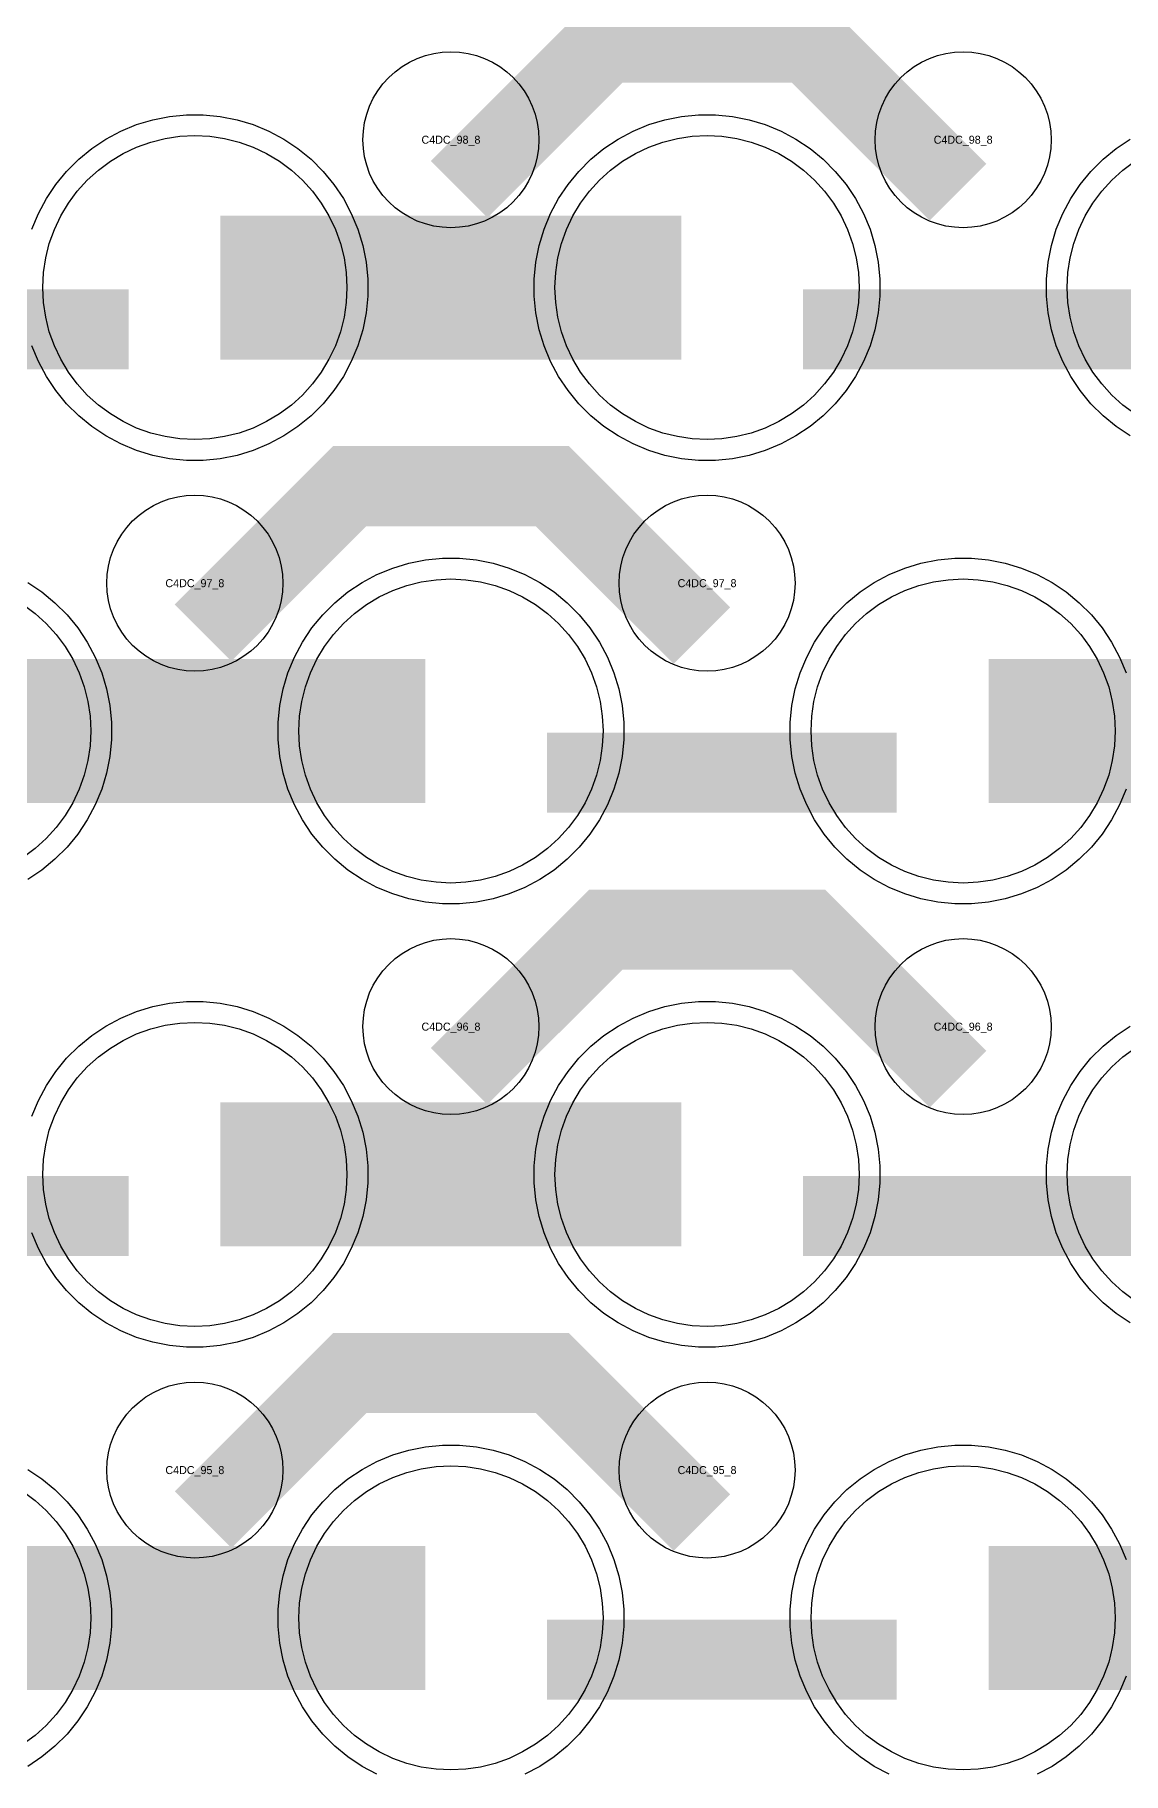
# Model space of a CAD drawing. Extents: x -11880 to 11880, y -14992 to 14992.
# Drawn here: x -9490 to -9150, y -1725 to -1181 of the extents above; entities that cross this region are included whole.
import ezdxf
from ezdxf.enums import TextEntityAlignment as Align

# ---------------------------------------------------------------- set-up
doc = ezdxf.new("R2010")
doc.units = 0
doc.header["$MEASUREMENT"] = 0
for name, color, linetype in [('GDS_775_DT_237', 138, 'CONTINUOUS'), ('RDL1_FS', 34, 'CONTINUOUS'), ('RDL_BS', 160, 'CONTINUOUS')]:
    doc.layers.add(name, color=color, linetype=linetype)

msp = doc.modelspace()

# ---------------------------------------------------------------- linework, layer by layer
at = {"layer": 'RDL1_FS'}
for points in [[(-9440, -1307.794), (-9444.657, -1307.565), (-9449.268, -1306.881), (-9453.791, -1305.749), (-9458.181, -1304.177), (-9462.395, -1302.185), (-9466.395, -1299.787), (-9470.14, -1297.009), (-9473.594, -1293.879), (-9476.724, -1290.425), (-9479.502, -1286.68), (-9481.9, -1282.68), (-9483.892, -1278.466), (-9485.464, -1274.076), (-9486.596, -1269.553), (-9487.28, -1264.942), (-9487.509, -1260.285), (-9487.28, -1255.628), (-9486.596, -1251.017), (-9485.464, -1246.494), (-9483.892, -1242.104), (-9481.9, -1237.89), (-9479.502, -1233.89), (-9476.724, -1230.145), (-9473.594, -1226.691), (-9470.14, -1223.561), (-9466.395, -1220.783), (-9462.395, -1218.385), (-9458.181, -1216.393), (-9453.791, -1214.821), (-9449.268, -1213.689), (-9444.657, -1213.005), (-9440, -1212.776), (-9435.343, -1213.005), (-9430.732, -1213.689), (-9426.209, -1214.821), (-9421.819, -1216.393), (-9417.605, -1218.385), (-9413.605, -1220.783), (-9409.86, -1223.561), (-9406.406, -1226.691), (-9403.276, -1230.145), (-9400.498, -1233.89), (-9398.1, -1237.89), (-9396.108, -1242.104), (-9394.536, -1246.494), (-9393.404, -1251.017), (-9392.72, -1255.628), (-9392.491, -1260.285), (-9392.72, -1264.942), (-9393.404, -1269.553), (-9394.536, -1274.076), (-9396.108, -1278.466), (-9398.1, -1282.68), (-9400.498, -1286.68), (-9403.276, -1290.425), (-9406.406, -1293.879), (-9409.86, -1297.009), (-9413.605, -1299.787), (-9417.605, -1302.185), (-9421.819, -1304.177), (-9426.209, -1305.749), (-9430.732, -1306.881), (-9435.343, -1307.565)], [(-9280, -1307.794), (-9284.657, -1307.565), (-9289.268, -1306.881), (-9293.791, -1305.749), (-9298.181, -1304.177), (-9302.395, -1302.185), (-9306.395, -1299.787), (-9310.14, -1297.009), (-9313.594, -1293.879), (-9316.724, -1290.425), (-9319.502, -1286.68), (-9321.9, -1282.68), (-9323.892, -1278.466), (-9325.464, -1274.076), (-9326.596, -1269.553), (-9327.28, -1264.942), (-9327.509, -1260.285), (-9327.28, -1255.628), (-9326.596, -1251.017), (-9325.464, -1246.494), (-9323.892, -1242.104), (-9321.9, -1237.89), (-9319.502, -1233.89), (-9316.724, -1230.145), (-9313.594, -1226.691), (-9310.14, -1223.561), (-9306.395, -1220.783), (-9302.395, -1218.385), (-9298.181, -1216.393), (-9293.791, -1214.821), (-9289.268, -1213.689), (-9284.657, -1213.005), (-9280, -1212.776), (-9275.343, -1213.005), (-9270.732, -1213.689), (-9266.209, -1214.821), (-9261.819, -1216.393), (-9257.605, -1218.385), (-9253.605, -1220.783), (-9249.86, -1223.561), (-9246.406, -1226.691), (-9243.276, -1230.145), (-9240.498, -1233.89), (-9238.1, -1237.89), (-9236.108, -1242.104), (-9234.536, -1246.494), (-9233.404, -1251.017), (-9232.72, -1255.628), (-9232.491, -1260.285), (-9232.72, -1264.942), (-9233.404, -1269.553), (-9234.536, -1274.076), (-9236.108, -1278.466), (-9238.1, -1282.68), (-9240.498, -1286.68), (-9243.276, -1290.425), (-9246.406, -1293.879), (-9249.86, -1297.009), (-9253.605, -1299.787), (-9257.605, -1302.185), (-9261.819, -1304.177), (-9266.209, -1305.749), (-9270.732, -1306.881), (-9275.343, -1307.565)], [(-9360, -1446.359), (-9364.657, -1446.13), (-9369.268, -1445.446), (-9373.791, -1444.314), (-9378.181, -1442.742), (-9382.395, -1440.75), (-9386.395, -1438.352), (-9390.14, -1435.574), (-9393.594, -1432.444), (-9396.724, -1428.99), (-9399.502, -1425.245), (-9401.9, -1421.245), (-9403.892, -1417.031), (-9405.464, -1412.641), (-9406.596, -1408.118), (-9407.28, -1403.507), (-9407.509, -1398.85), (-9407.28, -1394.193), (-9406.596, -1389.582), (-9405.464, -1385.059), (-9403.892, -1380.669), (-9401.9, -1376.455), (-9399.502, -1372.455), (-9396.724, -1368.71), (-9393.594, -1365.256), (-9390.14, -1362.126), (-9386.395, -1359.348), (-9382.395, -1356.95), (-9378.181, -1354.958), (-9373.791, -1353.386), (-9369.268, -1352.254), (-9364.657, -1351.57), (-9360, -1351.341), (-9355.343, -1351.57), (-9350.732, -1352.254), (-9346.209, -1353.386), (-9341.819, -1354.958), (-9337.605, -1356.95), (-9333.605, -1359.348), (-9329.86, -1362.126), (-9326.406, -1365.256), (-9323.276, -1368.71), (-9320.498, -1372.455), (-9318.1, -1376.455), (-9316.108, -1380.669), (-9314.536, -1385.059), (-9313.404, -1389.582), (-9312.72, -1394.193), (-9312.491, -1398.85), (-9312.72, -1403.507), (-9313.404, -1408.118), (-9314.536, -1412.641), (-9316.108, -1417.031), (-9318.1, -1421.245), (-9320.498, -1425.245), (-9323.276, -1428.99), (-9326.406, -1432.444), (-9329.86, -1435.574), (-9333.605, -1438.352), (-9337.605, -1440.75), (-9341.819, -1442.742), (-9346.209, -1444.314), (-9350.732, -1445.446), (-9355.343, -1446.13)], [(-9200, -1446.359), (-9204.657, -1446.13), (-9209.268, -1445.446), (-9213.791, -1444.314), (-9218.181, -1442.742), (-9222.395, -1440.75), (-9226.395, -1438.352), (-9230.14, -1435.574), (-9233.594, -1432.444), (-9236.724, -1428.99), (-9239.502, -1425.245), (-9241.9, -1421.245), (-9243.892, -1417.031), (-9245.464, -1412.641), (-9246.596, -1408.118), (-9247.28, -1403.507), (-9247.509, -1398.85), (-9247.28, -1394.193), (-9246.596, -1389.582), (-9245.464, -1385.059), (-9243.892, -1380.669), (-9241.9, -1376.455), (-9239.502, -1372.455), (-9236.724, -1368.71), (-9233.594, -1365.256), (-9230.14, -1362.126), (-9226.395, -1359.348), (-9222.395, -1356.95), (-9218.181, -1354.958), (-9213.791, -1353.386), (-9209.268, -1352.254), (-9204.657, -1351.57), (-9200, -1351.341), (-9195.343, -1351.57), (-9190.732, -1352.254), (-9186.209, -1353.386), (-9181.819, -1354.958), (-9177.605, -1356.95), (-9173.605, -1359.348), (-9169.86, -1362.126), (-9166.406, -1365.256), (-9163.276, -1368.71), (-9160.498, -1372.455), (-9158.1, -1376.455), (-9156.108, -1380.669), (-9154.536, -1385.059), (-9153.404, -1389.582), (-9152.72, -1394.193), (-9152.491, -1398.85), (-9152.72, -1403.507), (-9153.404, -1408.118), (-9154.536, -1412.641), (-9156.108, -1417.031), (-9158.1, -1421.245), (-9160.498, -1425.245), (-9163.276, -1428.99), (-9166.406, -1432.444), (-9169.86, -1435.574), (-9173.605, -1438.352), (-9177.605, -1440.75), (-9181.819, -1442.742), (-9186.209, -1444.314), (-9190.732, -1445.446), (-9195.343, -1446.13)], [(-9440, -1584.924), (-9444.657, -1584.695), (-9449.268, -1584.011), (-9453.791, -1582.879), (-9458.181, -1581.307), (-9462.395, -1579.315), (-9466.395, -1576.917), (-9470.14, -1574.139), (-9473.594, -1571.009), (-9476.724, -1567.555), (-9479.502, -1563.81), (-9481.9, -1559.81), (-9483.892, -1555.596), (-9485.464, -1551.206), (-9486.596, -1546.683), (-9487.28, -1542.072), (-9487.509, -1537.415), (-9487.28, -1532.758), (-9486.596, -1528.147), (-9485.464, -1523.624), (-9483.892, -1519.234), (-9481.9, -1515.02), (-9479.502, -1511.02), (-9476.724, -1507.275), (-9473.594, -1503.821), (-9470.14, -1500.691), (-9466.395, -1497.913), (-9462.395, -1495.515), (-9458.181, -1493.523), (-9453.791, -1491.951), (-9449.268, -1490.819), (-9444.657, -1490.135), (-9440, -1489.906), (-9435.343, -1490.135), (-9430.732, -1490.819), (-9426.209, -1491.951), (-9421.819, -1493.523), (-9417.605, -1495.515), (-9413.605, -1497.913), (-9409.86, -1500.691), (-9406.406, -1503.821), (-9403.276, -1507.275), (-9400.498, -1511.02), (-9398.1, -1515.02), (-9396.108, -1519.234), (-9394.536, -1523.624), (-9393.404, -1528.147), (-9392.72, -1532.758), (-9392.491, -1537.415), (-9392.72, -1542.072), (-9393.404, -1546.683), (-9394.536, -1551.206), (-9396.108, -1555.596), (-9398.1, -1559.81), (-9400.498, -1563.81), (-9403.276, -1567.555), (-9406.406, -1571.009), (-9409.86, -1574.139), (-9413.605, -1576.917), (-9417.605, -1579.315), (-9421.819, -1581.307), (-9426.209, -1582.879), (-9430.732, -1584.011), (-9435.343, -1584.695)], [(-9280, -1584.924), (-9284.657, -1584.695), (-9289.268, -1584.011), (-9293.791, -1582.879), (-9298.181, -1581.307), (-9302.395, -1579.315), (-9306.395, -1576.917), (-9310.14, -1574.139), (-9313.594, -1571.009), (-9316.724, -1567.555), (-9319.502, -1563.81), (-9321.9, -1559.81), (-9323.892, -1555.596), (-9325.464, -1551.206), (-9326.596, -1546.683), (-9327.28, -1542.072), (-9327.509, -1537.415), (-9327.28, -1532.758), (-9326.596, -1528.147), (-9325.464, -1523.624), (-9323.892, -1519.234), (-9321.9, -1515.02), (-9319.502, -1511.02), (-9316.724, -1507.275), (-9313.594, -1503.821), (-9310.14, -1500.691), (-9306.395, -1497.913), (-9302.395, -1495.515), (-9298.181, -1493.523), (-9293.791, -1491.951), (-9289.268, -1490.819), (-9284.657, -1490.135), (-9280, -1489.906), (-9275.343, -1490.135), (-9270.732, -1490.819), (-9266.209, -1491.951), (-9261.819, -1493.523), (-9257.605, -1495.515), (-9253.605, -1497.913), (-9249.86, -1500.691), (-9246.406, -1503.821), (-9243.276, -1507.275), (-9240.498, -1511.02), (-9238.1, -1515.02), (-9236.108, -1519.234), (-9234.536, -1523.624), (-9233.404, -1528.147), (-9232.72, -1532.758), (-9232.491, -1537.415), (-9232.72, -1542.072), (-9233.404, -1546.683), (-9234.536, -1551.206), (-9236.108, -1555.596), (-9238.1, -1559.81), (-9240.498, -1563.81), (-9243.276, -1567.555), (-9246.406, -1571.009), (-9249.86, -1574.139), (-9253.605, -1576.917), (-9257.605, -1579.315), (-9261.819, -1581.307), (-9266.209, -1582.879), (-9270.732, -1584.011), (-9275.343, -1584.695)], [(-9360, -1723.489), (-9364.657, -1723.26), (-9369.268, -1722.576), (-9373.791, -1721.444), (-9378.181, -1719.872), (-9382.395, -1717.88), (-9386.395, -1715.482), (-9390.14, -1712.704), (-9393.594, -1709.574), (-9396.724, -1706.12), (-9399.502, -1702.375), (-9401.9, -1698.375), (-9403.892, -1694.161), (-9405.464, -1689.771), (-9406.596, -1685.248), (-9407.28, -1680.637), (-9407.509, -1675.98), (-9407.28, -1671.323), (-9406.596, -1666.712), (-9405.464, -1662.189), (-9403.892, -1657.799), (-9401.9, -1653.585), (-9399.502, -1649.585), (-9396.724, -1645.84), (-9393.594, -1642.386), (-9390.14, -1639.256), (-9386.395, -1636.478), (-9382.395, -1634.08), (-9378.181, -1632.088), (-9373.791, -1630.516), (-9369.268, -1629.384), (-9364.657, -1628.7), (-9360, -1628.471), (-9355.343, -1628.7), (-9350.732, -1629.384), (-9346.209, -1630.516), (-9341.819, -1632.088), (-9337.605, -1634.08), (-9333.605, -1636.478), (-9329.86, -1639.256), (-9326.406, -1642.386), (-9323.276, -1645.84), (-9320.498, -1649.585), (-9318.1, -1653.585), (-9316.108, -1657.799), (-9314.536, -1662.189), (-9313.404, -1666.712), (-9312.72, -1671.323), (-9312.491, -1675.98), (-9312.72, -1680.637), (-9313.404, -1685.248), (-9314.536, -1689.771), (-9316.108, -1694.161), (-9318.1, -1698.375), (-9320.498, -1702.375), (-9323.276, -1706.12), (-9326.406, -1709.574), (-9329.86, -1712.704), (-9333.605, -1715.482), (-9337.605, -1717.88), (-9341.819, -1719.872), (-9346.209, -1721.444), (-9350.732, -1722.576), (-9355.343, -1723.26)], [(-9200, -1723.489), (-9204.657, -1723.26), (-9209.268, -1722.576), (-9213.791, -1721.444), (-9218.181, -1719.872), (-9222.395, -1717.88), (-9226.395, -1715.482), (-9230.14, -1712.704), (-9233.594, -1709.574), (-9236.724, -1706.12), (-9239.502, -1702.375), (-9241.9, -1698.375), (-9243.892, -1694.161), (-9245.464, -1689.771), (-9246.596, -1685.248), (-9247.28, -1680.637), (-9247.509, -1675.98), (-9247.28, -1671.323), (-9246.596, -1666.712), (-9245.464, -1662.189), (-9243.892, -1657.799), (-9241.9, -1653.585), (-9239.502, -1649.585), (-9236.724, -1645.84), (-9233.594, -1642.386), (-9230.14, -1639.256), (-9226.395, -1636.478), (-9222.395, -1634.08), (-9218.181, -1632.088), (-9213.791, -1630.516), (-9209.268, -1629.384), (-9204.657, -1628.7), (-9200, -1628.471), (-9195.343, -1628.7), (-9190.732, -1629.384), (-9186.209, -1630.516), (-9181.819, -1632.088), (-9177.605, -1634.08), (-9173.605, -1636.478), (-9169.86, -1639.256), (-9166.406, -1642.386), (-9163.276, -1645.84), (-9160.498, -1649.585), (-9158.1, -1653.585), (-9156.108, -1657.799), (-9154.536, -1662.189), (-9153.404, -1666.712), (-9152.72, -1671.323), (-9152.491, -1675.98), (-9152.72, -1680.637), (-9153.404, -1685.248), (-9154.536, -1689.771), (-9156.108, -1694.161), (-9158.1, -1698.375), (-9160.498, -1702.375), (-9163.276, -1706.12), (-9166.406, -1709.574), (-9169.86, -1712.704), (-9173.605, -1715.482), (-9177.605, -1717.88), (-9181.819, -1719.872), (-9186.209, -1721.444), (-9190.732, -1722.576), (-9195.343, -1723.26)]]:
    msp.add_lwpolyline(points, close=True, dxfattribs=at)
for points in [[(-9146.395, -1299.787), (-9150.14, -1297.009), (-9153.594, -1293.879), (-9156.724, -1290.425), (-9159.502, -1286.68), (-9161.9, -1282.68), (-9163.892, -1278.466), (-9165.464, -1274.076), (-9166.596, -1269.553), (-9167.28, -1264.942), (-9167.509, -1260.285), (-9167.28, -1255.628), (-9166.596, -1251.017), (-9165.464, -1246.494), (-9163.892, -1242.104), (-9161.9, -1237.89), (-9159.502, -1233.89), (-9156.724, -1230.145), (-9153.594, -1226.691), (-9150.14, -1223.561), (-9146.395, -1220.783)], [(-9493.605, -1359.348), (-9489.86, -1362.126), (-9486.406, -1365.256), (-9483.276, -1368.71), (-9480.498, -1372.455), (-9478.1, -1376.455), (-9476.108, -1380.669), (-9474.536, -1385.059), (-9473.404, -1389.582), (-9472.72, -1394.193), (-9472.491, -1398.85), (-9472.72, -1403.507), (-9473.404, -1408.118), (-9474.536, -1412.641), (-9476.108, -1417.031), (-9478.1, -1421.245), (-9480.498, -1425.245), (-9483.276, -1428.99), (-9486.406, -1432.444), (-9489.86, -1435.574), (-9493.605, -1438.352)], [(-9146.395, -1576.917), (-9150.14, -1574.139), (-9153.594, -1571.009), (-9156.724, -1567.555), (-9159.502, -1563.81), (-9161.9, -1559.81), (-9163.892, -1555.596), (-9165.464, -1551.206), (-9166.596, -1546.683), (-9167.28, -1542.072), (-9167.509, -1537.415), (-9167.28, -1532.758), (-9166.596, -1528.147), (-9165.464, -1523.624), (-9163.892, -1519.234), (-9161.9, -1515.02), (-9159.502, -1511.02), (-9156.724, -1507.275), (-9153.594, -1503.821), (-9150.14, -1500.691), (-9146.395, -1497.913)], [(-9493.605, -1636.478), (-9489.86, -1639.256), (-9486.406, -1642.386), (-9483.276, -1645.84), (-9480.498, -1649.585), (-9478.1, -1653.585), (-9476.108, -1657.799), (-9474.536, -1662.189), (-9473.404, -1666.712), (-9472.72, -1671.323), (-9472.491, -1675.98), (-9472.72, -1680.637), (-9473.404, -1685.248), (-9474.536, -1689.771), (-9476.108, -1694.161), (-9478.1, -1698.375), (-9480.498, -1702.375), (-9483.276, -1706.12), (-9486.406, -1709.574), (-9489.86, -1712.704), (-9493.605, -1715.482)]]:
    msp.add_lwpolyline(points, dxfattribs=at)
for points in [[(-9431.998, -1260.285, 45, 45, 0), (-9359.998, -1260.285, 45, 45, 0)], [(-9359.998, -1260.285, 45, 45, 0), (-9287.998, -1260.285, 45, 45, 0)], [(-9511.998, -1398.85, 45, 45, 0), (-9439.998, -1398.85, 45, 45, 0)], [(-9439.998, -1398.85, 45, 45, 0), (-9367.998, -1398.85, 45, 45, 0)], [(-9191.998, -1398.85, 45, 45, 0), (-9119.998, -1398.85, 45, 45, 0)], [(-9431.998, -1537.415, 45, 45, 0), (-9359.998, -1537.415, 45, 45, 0)], [(-9359.998, -1537.415, 45, 45, 0), (-9287.998, -1537.415, 45, 45, 0)], [(-9511.998, -1675.98, 45, 45, 0), (-9439.998, -1675.98, 45, 45, 0)], [(-9439.998, -1675.98, 45, 45, 0), (-9367.998, -1675.98, 45, 45, 0)], [(-9191.998, -1675.98, 45, 45, 0), (-9119.998, -1675.98, 45, 45, 0)]]:
    msp.add_lwpolyline(points, format="xyseb", dxfattribs=at)
at = {"layer": 'RDL_BS'}
for points in [[(-9357.438, -1229.599, 25, 25, 0), (-9311.623, -1183.784, 25, 25, 0), (-9278.07, -1183.784, 25, 25, 0)], [(-9201.599, -1230.498, 25, 25, 0), (-9248.313, -1183.784, 25, 25, 0), (-9278.071, -1183.784, 25, 25, 0)], [(-9569.984, -1273.298, 25, 25, 0), (-9460.719, -1273.298, 25, 25, 0)], [(-9249.984, -1273.298, 25, 25, 0), (-9140.719, -1273.298, 25, 25, 0)], [(-9437.438, -1368.164, 25, 25, 0), (-9391.623, -1322.349, 25, 25, 0), (-9358.07, -1322.349, 25, 25, 0)], [(-9281.599, -1369.063, 25, 25, 0), (-9328.313, -1322.349, 25, 25, 0), (-9358.071, -1322.349, 25, 25, 0)], [(-9329.984, -1411.863, 25, 25, 0), (-9220.719, -1411.863, 25, 25, 0)], [(-9357.438, -1506.729, 25, 25, 0), (-9311.623, -1460.914, 25, 25, 0), (-9278.07, -1460.914, 25, 25, 0)], [(-9201.599, -1507.628, 25, 25, 0), (-9248.313, -1460.914, 25, 25, 0), (-9278.071, -1460.914, 25, 25, 0)], [(-9569.984, -1550.428, 25, 25, 0), (-9460.719, -1550.428, 25, 25, 0)], [(-9249.984, -1550.428, 25, 25, 0), (-9140.719, -1550.428, 25, 25, 0)], [(-9437.438, -1645.294, 25, 25, 0), (-9391.623, -1599.479, 25, 25, 0), (-9358.07, -1599.479, 25, 25, 0)], [(-9281.599, -1646.193, 25, 25, 0), (-9328.313, -1599.479, 25, 25, 0), (-9358.071, -1599.479, 25, 25, 0)], [(-9329.984, -1688.993, 25, 25, 0), (-9220.719, -1688.993, 25, 25, 0)]]:
    msp.add_lwpolyline(points, format="xyseb", dxfattribs=at)
for points in [[(-9360, -1241.591), (-9362.693, -1241.459), (-9365.365, -1241.063), (-9367.984, -1240.406), (-9370.519, -1239.499), (-9372.956, -1238.347), (-9375.28, -1236.954), (-9377.443, -1235.351), (-9379.442, -1233.539), (-9381.254, -1231.54), (-9382.857, -1229.377), (-9384.25, -1227.053), (-9385.402, -1224.616), (-9386.309, -1222.081), (-9386.966, -1219.462), (-9387.362, -1216.79), (-9387.494, -1214.097), (-9387.362, -1211.404), (-9386.966, -1208.732), (-9386.309, -1206.113), (-9385.402, -1203.578), (-9384.25, -1201.141), (-9382.857, -1198.817), (-9381.254, -1196.654), (-9379.442, -1194.655), (-9377.443, -1192.843), (-9375.28, -1191.24), (-9372.956, -1189.847), (-9370.519, -1188.695), (-9367.984, -1187.788), (-9365.365, -1187.131), (-9362.693, -1186.735), (-9360, -1186.603), (-9357.307, -1186.735), (-9354.635, -1187.131), (-9352.016, -1187.788), (-9349.481, -1188.695), (-9347.044, -1189.847), (-9344.72, -1191.24), (-9342.557, -1192.843), (-9340.558, -1194.655), (-9338.746, -1196.654), (-9337.143, -1198.817), (-9335.75, -1201.141), (-9334.598, -1203.578), (-9333.691, -1206.113), (-9333.034, -1208.732), (-9332.638, -1211.404), (-9332.506, -1214.097), (-9332.638, -1216.79), (-9333.034, -1219.462), (-9333.691, -1222.081), (-9334.598, -1224.616), (-9335.75, -1227.053), (-9337.143, -1229.377), (-9338.746, -1231.54), (-9340.558, -1233.539), (-9342.557, -1235.351), (-9344.72, -1236.954), (-9347.044, -1238.347), (-9349.481, -1239.499), (-9352.016, -1240.406), (-9354.635, -1241.063), (-9357.307, -1241.459)], [(-9200, -1241.591), (-9202.693, -1241.459), (-9205.365, -1241.063), (-9207.984, -1240.406), (-9210.519, -1239.499), (-9212.956, -1238.347), (-9215.28, -1236.954), (-9217.443, -1235.351), (-9219.442, -1233.539), (-9221.254, -1231.54), (-9222.857, -1229.377), (-9224.25, -1227.053), (-9225.402, -1224.616), (-9226.309, -1222.081), (-9226.966, -1219.462), (-9227.362, -1216.79), (-9227.494, -1214.097), (-9227.362, -1211.404), (-9226.966, -1208.732), (-9226.309, -1206.113), (-9225.402, -1203.578), (-9224.25, -1201.141), (-9222.857, -1198.817), (-9221.254, -1196.654), (-9219.442, -1194.655), (-9217.443, -1192.843), (-9215.28, -1191.24), (-9212.956, -1189.847), (-9210.519, -1188.695), (-9207.984, -1187.788), (-9205.365, -1187.131), (-9202.693, -1186.735), (-9200, -1186.603), (-9197.307, -1186.735), (-9194.635, -1187.131), (-9192.016, -1187.788), (-9189.481, -1188.695), (-9187.044, -1189.847), (-9184.72, -1191.24), (-9182.557, -1192.843), (-9180.558, -1194.655), (-9178.746, -1196.654), (-9177.143, -1198.817), (-9175.75, -1201.141), (-9174.598, -1203.578), (-9173.691, -1206.113), (-9173.034, -1208.732), (-9172.638, -1211.404), (-9172.506, -1214.097), (-9172.638, -1216.79), (-9173.034, -1219.462), (-9173.691, -1222.081), (-9174.598, -1224.616), (-9175.75, -1227.053), (-9177.143, -1229.377), (-9178.746, -1231.54), (-9180.558, -1233.539), (-9182.557, -1235.351), (-9184.72, -1236.954), (-9187.044, -1238.347), (-9189.481, -1239.499), (-9192.016, -1240.406), (-9194.635, -1241.063), (-9197.307, -1241.459)], [(-9282.644, -1314.285), (-9287.938, -1313.768), (-9293.165, -1312.722), (-9298.205, -1311.191), (-9303.115, -1309.16), (-9307.777, -1306.668), (-9312.191, -1303.721), (-9316.292, -1300.359), (-9320.074, -1296.577), (-9323.436, -1292.476), (-9326.383, -1288.062), (-9328.875, -1283.4), (-9330.906, -1278.49), (-9332.437, -1273.45), (-9333.483, -1268.223), (-9334, -1262.929), (-9334, -1257.641), (-9333.483, -1252.347), (-9332.437, -1247.12), (-9330.906, -1242.08), (-9328.875, -1237.17), (-9326.383, -1232.508), (-9323.436, -1228.094), (-9320.074, -1223.993), (-9316.292, -1220.211), (-9312.191, -1216.849), (-9307.777, -1213.902), (-9303.115, -1211.41), (-9298.205, -1209.379), (-9293.165, -1207.848), (-9287.938, -1206.802), (-9282.644, -1206.285), (-9277.356, -1206.285), (-9272.062, -1206.802), (-9266.835, -1207.848), (-9261.795, -1209.379), (-9256.885, -1211.41), (-9252.223, -1213.902), (-9247.809, -1216.849), (-9243.708, -1220.211), (-9239.926, -1223.993), (-9236.564, -1228.094), (-9233.617, -1232.508), (-9231.125, -1237.17), (-9229.094, -1242.08), (-9227.563, -1247.12), (-9226.517, -1252.347), (-9226, -1257.641), (-9226, -1262.929), (-9226.517, -1268.223), (-9227.563, -1273.45), (-9229.094, -1278.49), (-9231.125, -1283.4), (-9233.617, -1288.062), (-9236.564, -1292.476), (-9239.926, -1296.577), (-9243.708, -1300.359), (-9247.809, -1303.721), (-9252.223, -1306.668), (-9256.885, -1309.16), (-9261.795, -1311.191), (-9266.835, -1312.722), (-9272.062, -1313.768), (-9277.356, -1314.285)], [(-9440, -1380.156), (-9442.693, -1380.024), (-9445.365, -1379.628), (-9447.984, -1378.971), (-9450.519, -1378.064), (-9452.956, -1376.912), (-9455.28, -1375.519), (-9457.443, -1373.916), (-9459.442, -1372.104), (-9461.254, -1370.105), (-9462.857, -1367.942), (-9464.25, -1365.618), (-9465.402, -1363.181), (-9466.309, -1360.646), (-9466.966, -1358.027), (-9467.362, -1355.355), (-9467.494, -1352.662), (-9467.362, -1349.969), (-9466.966, -1347.297), (-9466.309, -1344.678), (-9465.402, -1342.143), (-9464.25, -1339.706), (-9462.857, -1337.382), (-9461.254, -1335.219), (-9459.442, -1333.22), (-9457.443, -1331.408), (-9455.28, -1329.805), (-9452.956, -1328.412), (-9450.519, -1327.26), (-9447.984, -1326.353), (-9445.365, -1325.696), (-9442.693, -1325.3), (-9440, -1325.168), (-9437.307, -1325.3), (-9434.635, -1325.696), (-9432.016, -1326.353), (-9429.481, -1327.26), (-9427.044, -1328.412), (-9424.72, -1329.805), (-9422.557, -1331.408), (-9420.558, -1333.22), (-9418.746, -1335.219), (-9417.143, -1337.382), (-9415.75, -1339.706), (-9414.598, -1342.143), (-9413.691, -1344.678), (-9413.034, -1347.297), (-9412.638, -1349.969), (-9412.506, -1352.662), (-9412.638, -1355.355), (-9413.034, -1358.027), (-9413.691, -1360.646), (-9414.598, -1363.181), (-9415.75, -1365.618), (-9417.143, -1367.942), (-9418.746, -1370.105), (-9420.558, -1372.104), (-9422.557, -1373.916), (-9424.72, -1375.519), (-9427.044, -1376.912), (-9429.481, -1378.064), (-9432.016, -1378.971), (-9434.635, -1379.628), (-9437.307, -1380.024)], [(-9280, -1380.156), (-9282.693, -1380.024), (-9285.365, -1379.628), (-9287.984, -1378.971), (-9290.519, -1378.064), (-9292.956, -1376.912), (-9295.28, -1375.519), (-9297.443, -1373.916), (-9299.442, -1372.104), (-9301.254, -1370.105), (-9302.857, -1367.942), (-9304.25, -1365.618), (-9305.402, -1363.181), (-9306.309, -1360.646), (-9306.966, -1358.027), (-9307.362, -1355.355), (-9307.494, -1352.662), (-9307.362, -1349.969), (-9306.966, -1347.297), (-9306.309, -1344.678), (-9305.402, -1342.143), (-9304.25, -1339.706), (-9302.857, -1337.382), (-9301.254, -1335.219), (-9299.442, -1333.22), (-9297.443, -1331.408), (-9295.28, -1329.805), (-9292.956, -1328.412), (-9290.519, -1327.26), (-9287.984, -1326.353), (-9285.365, -1325.696), (-9282.693, -1325.3), (-9280, -1325.168), (-9277.307, -1325.3), (-9274.635, -1325.696), (-9272.016, -1326.353), (-9269.481, -1327.26), (-9267.044, -1328.412), (-9264.72, -1329.805), (-9262.557, -1331.408), (-9260.558, -1333.22), (-9258.746, -1335.219), (-9257.143, -1337.382), (-9255.75, -1339.706), (-9254.598, -1342.143), (-9253.691, -1344.678), (-9253.034, -1347.297), (-9252.638, -1349.969), (-9252.506, -1352.662), (-9252.638, -1355.355), (-9253.034, -1358.027), (-9253.691, -1360.646), (-9254.598, -1363.181), (-9255.75, -1365.618), (-9257.143, -1367.942), (-9258.746, -1370.105), (-9260.558, -1372.104), (-9262.557, -1373.916), (-9264.72, -1375.519), (-9267.044, -1376.912), (-9269.481, -1378.064), (-9272.016, -1378.971), (-9274.635, -1379.628), (-9277.307, -1380.024)], [(-9362.644, -1452.85), (-9367.938, -1452.333), (-9373.165, -1451.287), (-9378.205, -1449.756), (-9383.115, -1447.725), (-9387.777, -1445.233), (-9392.191, -1442.286), (-9396.292, -1438.924), (-9400.074, -1435.142), (-9403.436, -1431.041), (-9406.383, -1426.627), (-9408.875, -1421.965), (-9410.906, -1417.055), (-9412.437, -1412.015), (-9413.483, -1406.788), (-9414, -1401.494), (-9414, -1396.206), (-9413.483, -1390.912), (-9412.437, -1385.685), (-9410.906, -1380.645), (-9408.875, -1375.735), (-9406.383, -1371.073), (-9403.436, -1366.659), (-9400.074, -1362.558), (-9396.292, -1358.776), (-9392.191, -1355.414), (-9387.777, -1352.467), (-9383.115, -1349.975), (-9378.205, -1347.944), (-9373.165, -1346.413), (-9367.938, -1345.367), (-9362.644, -1344.85), (-9357.356, -1344.85), (-9352.062, -1345.367), (-9346.835, -1346.413), (-9341.795, -1347.944), (-9336.885, -1349.975), (-9332.223, -1352.467), (-9327.809, -1355.414), (-9323.708, -1358.776), (-9319.926, -1362.558), (-9316.564, -1366.659), (-9313.617, -1371.073), (-9311.125, -1375.735), (-9309.094, -1380.645), (-9307.563, -1385.685), (-9306.517, -1390.912), (-9306, -1396.206), (-9306, -1401.494), (-9306.517, -1406.788), (-9307.563, -1412.015), (-9309.094, -1417.055), (-9311.125, -1421.965), (-9313.617, -1426.627), (-9316.564, -1431.041), (-9319.926, -1435.142), (-9323.708, -1438.924), (-9327.809, -1442.286), (-9332.223, -1445.233), (-9336.885, -1447.725), (-9341.795, -1449.756), (-9346.835, -1451.287), (-9352.062, -1452.333), (-9357.356, -1452.85)], [(-9360, -1518.721), (-9362.693, -1518.589), (-9365.365, -1518.193), (-9367.984, -1517.536), (-9370.519, -1516.629), (-9372.956, -1515.477), (-9375.28, -1514.084), (-9377.443, -1512.481), (-9379.442, -1510.669), (-9381.254, -1508.67), (-9382.857, -1506.507), (-9384.25, -1504.183), (-9385.402, -1501.746), (-9386.309, -1499.211), (-9386.966, -1496.592), (-9387.362, -1493.92), (-9387.494, -1491.227), (-9387.362, -1488.534), (-9386.966, -1485.862), (-9386.309, -1483.243), (-9385.402, -1480.708), (-9384.25, -1478.271), (-9382.857, -1475.947), (-9381.254, -1473.784), (-9379.442, -1471.785), (-9377.443, -1469.973), (-9375.28, -1468.37), (-9372.956, -1466.977), (-9370.519, -1465.825), (-9367.984, -1464.918), (-9365.365, -1464.261), (-9362.693, -1463.865), (-9360, -1463.733), (-9357.307, -1463.865), (-9354.635, -1464.261), (-9352.016, -1464.918), (-9349.481, -1465.825), (-9347.044, -1466.977), (-9344.72, -1468.37), (-9342.557, -1469.973), (-9340.558, -1471.785), (-9338.746, -1473.784), (-9337.143, -1475.947), (-9335.75, -1478.271), (-9334.598, -1480.708), (-9333.691, -1483.243), (-9333.034, -1485.862), (-9332.638, -1488.534), (-9332.506, -1491.227), (-9332.638, -1493.92), (-9333.034, -1496.592), (-9333.691, -1499.211), (-9334.598, -1501.746), (-9335.75, -1504.183), (-9337.143, -1506.507), (-9338.746, -1508.67), (-9340.558, -1510.669), (-9342.557, -1512.481), (-9344.72, -1514.084), (-9347.044, -1515.477), (-9349.481, -1516.629), (-9352.016, -1517.536), (-9354.635, -1518.193), (-9357.307, -1518.589)], [(-9200, -1518.721), (-9202.693, -1518.589), (-9205.365, -1518.193), (-9207.984, -1517.536), (-9210.519, -1516.629), (-9212.956, -1515.477), (-9215.28, -1514.084), (-9217.443, -1512.481), (-9219.442, -1510.669), (-9221.254, -1508.67), (-9222.857, -1506.507), (-9224.25, -1504.183), (-9225.402, -1501.746), (-9226.309, -1499.211), (-9226.966, -1496.592), (-9227.362, -1493.92), (-9227.494, -1491.227), (-9227.362, -1488.534), (-9226.966, -1485.862), (-9226.309, -1483.243), (-9225.402, -1480.708), (-9224.25, -1478.271), (-9222.857, -1475.947), (-9221.254, -1473.784), (-9219.442, -1471.785), (-9217.443, -1469.973), (-9215.28, -1468.37), (-9212.956, -1466.977), (-9210.519, -1465.825), (-9207.984, -1464.918), (-9205.365, -1464.261), (-9202.693, -1463.865), (-9200, -1463.733), (-9197.307, -1463.865), (-9194.635, -1464.261), (-9192.016, -1464.918), (-9189.481, -1465.825), (-9187.044, -1466.977), (-9184.72, -1468.37), (-9182.557, -1469.973), (-9180.558, -1471.785), (-9178.746, -1473.784), (-9177.143, -1475.947), (-9175.75, -1478.271), (-9174.598, -1480.708), (-9173.691, -1483.243), (-9173.034, -1485.862), (-9172.638, -1488.534), (-9172.506, -1491.227), (-9172.638, -1493.92), (-9173.034, -1496.592), (-9173.691, -1499.211), (-9174.598, -1501.746), (-9175.75, -1504.183), (-9177.143, -1506.507), (-9178.746, -1508.67), (-9180.558, -1510.669), (-9182.557, -1512.481), (-9184.72, -1514.084), (-9187.044, -1515.477), (-9189.481, -1516.629), (-9192.016, -1517.536), (-9194.635, -1518.193), (-9197.307, -1518.589)], [(-9282.644, -1591.415), (-9287.938, -1590.898), (-9293.165, -1589.852), (-9298.205, -1588.321), (-9303.115, -1586.29), (-9307.777, -1583.798), (-9312.191, -1580.851), (-9316.292, -1577.489), (-9320.074, -1573.707), (-9323.436, -1569.606), (-9326.383, -1565.192), (-9328.875, -1560.53), (-9330.906, -1555.62), (-9332.437, -1550.58), (-9333.483, -1545.353), (-9334, -1540.059), (-9334, -1534.771), (-9333.483, -1529.477), (-9332.437, -1524.25), (-9330.906, -1519.21), (-9328.875, -1514.3), (-9326.383, -1509.638), (-9323.436, -1505.224), (-9320.074, -1501.123), (-9316.292, -1497.341), (-9312.191, -1493.979), (-9307.777, -1491.032), (-9303.115, -1488.54), (-9298.205, -1486.509), (-9293.165, -1484.978), (-9287.938, -1483.932), (-9282.644, -1483.415), (-9277.356, -1483.415), (-9272.062, -1483.932), (-9266.835, -1484.978), (-9261.795, -1486.509), (-9256.885, -1488.54), (-9252.223, -1491.032), (-9247.809, -1493.979), (-9243.708, -1497.341), (-9239.926, -1501.123), (-9236.564, -1505.224), (-9233.617, -1509.638), (-9231.125, -1514.3), (-9229.094, -1519.21), (-9227.563, -1524.25), (-9226.517, -1529.477), (-9226, -1534.771), (-9226, -1540.059), (-9226.517, -1545.353), (-9227.563, -1550.58), (-9229.094, -1555.62), (-9231.125, -1560.53), (-9233.617, -1565.192), (-9236.564, -1569.606), (-9239.926, -1573.707), (-9243.708, -1577.489), (-9247.809, -1580.851), (-9252.223, -1583.798), (-9256.885, -1586.29), (-9261.795, -1588.321), (-9266.835, -1589.852), (-9272.062, -1590.898), (-9277.356, -1591.415)], [(-9440, -1657.286), (-9442.693, -1657.154), (-9445.365, -1656.758), (-9447.984, -1656.101), (-9450.519, -1655.194), (-9452.956, -1654.042), (-9455.28, -1652.649), (-9457.443, -1651.046), (-9459.442, -1649.234), (-9461.254, -1647.235), (-9462.857, -1645.072), (-9464.25, -1642.748), (-9465.402, -1640.311), (-9466.309, -1637.776), (-9466.966, -1635.157), (-9467.362, -1632.485), (-9467.494, -1629.792), (-9467.362, -1627.099), (-9466.966, -1624.427), (-9466.309, -1621.808), (-9465.402, -1619.273), (-9464.25, -1616.836), (-9462.857, -1614.512), (-9461.254, -1612.349), (-9459.442, -1610.35), (-9457.443, -1608.538), (-9455.28, -1606.935), (-9452.956, -1605.542), (-9450.519, -1604.39), (-9447.984, -1603.483), (-9445.365, -1602.826), (-9442.693, -1602.43), (-9440, -1602.298), (-9437.307, -1602.43), (-9434.635, -1602.826), (-9432.016, -1603.483), (-9429.481, -1604.39), (-9427.044, -1605.542), (-9424.72, -1606.935), (-9422.557, -1608.538), (-9420.558, -1610.35), (-9418.746, -1612.349), (-9417.143, -1614.512), (-9415.75, -1616.836), (-9414.598, -1619.273), (-9413.691, -1621.808), (-9413.034, -1624.427), (-9412.638, -1627.099), (-9412.506, -1629.792), (-9412.638, -1632.485), (-9413.034, -1635.157), (-9413.691, -1637.776), (-9414.598, -1640.311), (-9415.75, -1642.748), (-9417.143, -1645.072), (-9418.746, -1647.235), (-9420.558, -1649.234), (-9422.557, -1651.046), (-9424.72, -1652.649), (-9427.044, -1654.042), (-9429.481, -1655.194), (-9432.016, -1656.101), (-9434.635, -1656.758), (-9437.307, -1657.154)], [(-9280, -1657.286), (-9282.693, -1657.154), (-9285.365, -1656.758), (-9287.984, -1656.101), (-9290.519, -1655.194), (-9292.956, -1654.042), (-9295.28, -1652.649), (-9297.443, -1651.046), (-9299.442, -1649.234), (-9301.254, -1647.235), (-9302.857, -1645.072), (-9304.25, -1642.748), (-9305.402, -1640.311), (-9306.309, -1637.776), (-9306.966, -1635.157), (-9307.362, -1632.485), (-9307.494, -1629.792), (-9307.362, -1627.099), (-9306.966, -1624.427), (-9306.309, -1621.808), (-9305.402, -1619.273), (-9304.25, -1616.836), (-9302.857, -1614.512), (-9301.254, -1612.349), (-9299.442, -1610.35), (-9297.443, -1608.538), (-9295.28, -1606.935), (-9292.956, -1605.542), (-9290.519, -1604.39), (-9287.984, -1603.483), (-9285.365, -1602.826), (-9282.693, -1602.43), (-9280, -1602.298), (-9277.307, -1602.43), (-9274.635, -1602.826), (-9272.016, -1603.483), (-9269.481, -1604.39), (-9267.044, -1605.542), (-9264.72, -1606.935), (-9262.557, -1608.538), (-9260.558, -1610.35), (-9258.746, -1612.349), (-9257.143, -1614.512), (-9255.75, -1616.836), (-9254.598, -1619.273), (-9253.691, -1621.808), (-9253.034, -1624.427), (-9252.638, -1627.099), (-9252.506, -1629.792), (-9252.638, -1632.485), (-9253.034, -1635.157), (-9253.691, -1637.776), (-9254.598, -1640.311), (-9255.75, -1642.748), (-9257.143, -1645.072), (-9258.746, -1647.235), (-9260.558, -1649.234), (-9262.557, -1651.046), (-9264.72, -1652.649), (-9267.044, -1654.042), (-9269.481, -1655.194), (-9272.016, -1656.101), (-9274.635, -1656.758), (-9277.307, -1657.154)]]:
    msp.add_lwpolyline(points, close=True, dxfattribs=at)
for points in [[(-9490.906, -1242.08), (-9488.875, -1237.17), (-9486.383, -1232.508), (-9483.436, -1228.094), (-9480.074, -1223.993), (-9476.292, -1220.211), (-9472.191, -1216.849), (-9467.777, -1213.902), (-9463.115, -1211.41), (-9458.205, -1209.379), (-9453.165, -1207.848), (-9447.938, -1206.802), (-9442.644, -1206.285), (-9437.356, -1206.285), (-9432.062, -1206.802), (-9426.835, -1207.848), (-9421.795, -1209.379), (-9416.885, -1211.41), (-9412.223, -1213.902), (-9407.809, -1216.849), (-9403.708, -1220.211), (-9399.926, -1223.993), (-9396.564, -1228.094), (-9393.617, -1232.508), (-9391.125, -1237.17), (-9389.094, -1242.08), (-9387.563, -1247.12), (-9386.517, -1252.347), (-9386, -1257.641), (-9386, -1262.929), (-9386.517, -1268.223), (-9387.563, -1273.45), (-9389.094, -1278.49), (-9391.125, -1283.4), (-9393.617, -1288.062), (-9396.564, -1292.476), (-9399.926, -1296.577), (-9403.708, -1300.359), (-9407.809, -1303.721), (-9412.223, -1306.668), (-9416.885, -1309.16), (-9421.795, -1311.191), (-9426.835, -1312.722), (-9432.062, -1313.768), (-9437.356, -1314.285), (-9442.644, -1314.285), (-9447.938, -1313.768), (-9453.165, -1312.722), (-9458.205, -1311.191), (-9463.115, -1309.16), (-9467.777, -1306.668), (-9472.191, -1303.721), (-9476.292, -1300.359), (-9480.074, -1296.577), (-9483.436, -1292.476), (-9486.383, -1288.062), (-9488.875, -1283.4), (-9490.906, -1278.49)], [(-9147.777, -1306.668), (-9152.191, -1303.721), (-9156.292, -1300.359), (-9160.074, -1296.577), (-9163.436, -1292.476), (-9166.383, -1288.062), (-9168.875, -1283.4), (-9170.906, -1278.49), (-9172.437, -1273.45), (-9173.483, -1268.223), (-9174, -1262.929), (-9174, -1257.641), (-9173.483, -1252.347), (-9172.437, -1247.12), (-9170.906, -1242.08), (-9168.875, -1237.17), (-9166.383, -1232.508), (-9163.436, -1228.094), (-9160.074, -1223.993), (-9156.292, -1220.211), (-9152.191, -1216.849), (-9147.777, -1213.902)], [(-9149.094, -1417.055), (-9151.125, -1421.965), (-9153.617, -1426.627), (-9156.564, -1431.041), (-9159.926, -1435.142), (-9163.708, -1438.924), (-9167.809, -1442.286), (-9172.223, -1445.233), (-9176.885, -1447.725), (-9181.795, -1449.756), (-9186.835, -1451.287), (-9192.062, -1452.333), (-9197.356, -1452.85), (-9202.644, -1452.85), (-9207.938, -1452.333), (-9213.165, -1451.287), (-9218.205, -1449.756), (-9223.115, -1447.725), (-9227.777, -1445.233), (-9232.191, -1442.286), (-9236.292, -1438.924), (-9240.074, -1435.142), (-9243.436, -1431.041), (-9246.383, -1426.627), (-9248.875, -1421.965), (-9250.906, -1417.055), (-9252.437, -1412.015), (-9253.483, -1406.788), (-9254, -1401.494), (-9254, -1396.206), (-9253.483, -1390.912), (-9252.437, -1385.685), (-9250.906, -1380.645), (-9248.875, -1375.735), (-9246.383, -1371.073), (-9243.436, -1366.659), (-9240.074, -1362.558), (-9236.292, -1358.776), (-9232.191, -1355.414), (-9227.777, -1352.467), (-9223.115, -1349.975), (-9218.205, -1347.944), (-9213.165, -1346.413), (-9207.938, -1345.367), (-9202.644, -1344.85), (-9197.356, -1344.85), (-9192.062, -1345.367), (-9186.835, -1346.413), (-9181.795, -1347.944), (-9176.885, -1349.975), (-9172.223, -1352.467), (-9167.809, -1355.414), (-9163.708, -1358.776), (-9159.926, -1362.558), (-9156.564, -1366.659), (-9153.617, -1371.073), (-9151.125, -1375.735), (-9149.094, -1380.645)], [(-9492.223, -1352.467), (-9487.809, -1355.414), (-9483.708, -1358.776), (-9479.926, -1362.558), (-9476.564, -1366.659), (-9473.617, -1371.073), (-9471.125, -1375.735), (-9469.094, -1380.645), (-9467.563, -1385.685), (-9466.517, -1390.912), (-9466, -1396.206), (-9466, -1401.494), (-9466.517, -1406.788), (-9467.563, -1412.015), (-9469.094, -1417.055), (-9471.125, -1421.965), (-9473.617, -1426.627), (-9476.564, -1431.041), (-9479.926, -1435.142), (-9483.708, -1438.924), (-9487.809, -1442.286), (-9492.223, -1445.233)], [(-9490.906, -1519.21), (-9488.875, -1514.3), (-9486.383, -1509.638), (-9483.436, -1505.224), (-9480.074, -1501.123), (-9476.292, -1497.341), (-9472.191, -1493.979), (-9467.777, -1491.032), (-9463.115, -1488.54), (-9458.205, -1486.509), (-9453.165, -1484.978), (-9447.938, -1483.932), (-9442.644, -1483.415), (-9437.356, -1483.415), (-9432.062, -1483.932), (-9426.835, -1484.978), (-9421.795, -1486.509), (-9416.885, -1488.54), (-9412.223, -1491.032), (-9407.809, -1493.979), (-9403.708, -1497.341), (-9399.926, -1501.123), (-9396.564, -1505.224), (-9393.617, -1509.638), (-9391.125, -1514.3), (-9389.094, -1519.21), (-9387.563, -1524.25), (-9386.517, -1529.477), (-9386, -1534.771), (-9386, -1540.059), (-9386.517, -1545.353), (-9387.563, -1550.58), (-9389.094, -1555.62), (-9391.125, -1560.53), (-9393.617, -1565.192), (-9396.564, -1569.606), (-9399.926, -1573.707), (-9403.708, -1577.489), (-9407.809, -1580.851), (-9412.223, -1583.798), (-9416.885, -1586.29), (-9421.795, -1588.321), (-9426.835, -1589.852), (-9432.062, -1590.898), (-9437.356, -1591.415), (-9442.644, -1591.415), (-9447.938, -1590.898), (-9453.165, -1589.852), (-9458.205, -1588.321), (-9463.115, -1586.29), (-9467.777, -1583.798), (-9472.191, -1580.851), (-9476.292, -1577.489), (-9480.074, -1573.707), (-9483.436, -1569.606), (-9486.383, -1565.192), (-9488.875, -1560.53), (-9490.906, -1555.62)], [(-9147.777, -1583.798), (-9152.191, -1580.851), (-9156.292, -1577.489), (-9160.074, -1573.707), (-9163.436, -1569.606), (-9166.383, -1565.192), (-9168.875, -1560.53), (-9170.906, -1555.62), (-9172.437, -1550.58), (-9173.483, -1545.353), (-9174, -1540.059), (-9174, -1534.771), (-9173.483, -1529.477), (-9172.437, -1524.25), (-9170.906, -1519.21), (-9168.875, -1514.3), (-9166.383, -1509.638), (-9163.436, -1505.224), (-9160.074, -1501.123), (-9156.292, -1497.341), (-9152.191, -1493.979), (-9147.777, -1491.032)], [(-9383.115, -1724.855), (-9387.777, -1722.363), (-9392.191, -1719.416), (-9396.292, -1716.054), (-9400.074, -1712.272), (-9403.436, -1708.171), (-9406.383, -1703.757), (-9408.875, -1699.095), (-9410.906, -1694.185), (-9412.437, -1689.145), (-9413.483, -1683.918), (-9414, -1678.624), (-9414, -1673.336), (-9413.483, -1668.042), (-9412.437, -1662.815), (-9410.906, -1657.775), (-9408.875, -1652.865), (-9406.383, -1648.203), (-9403.436, -1643.789), (-9400.074, -1639.688), (-9396.292, -1635.906), (-9392.191, -1632.544), (-9387.777, -1629.597), (-9383.115, -1627.105), (-9378.205, -1625.074), (-9373.165, -1623.543), (-9367.938, -1622.497), (-9362.644, -1621.98), (-9357.356, -1621.98), (-9352.062, -1622.497), (-9346.835, -1623.543), (-9341.795, -1625.074), (-9336.885, -1627.105), (-9332.223, -1629.597), (-9327.809, -1632.544), (-9323.708, -1635.906), (-9319.926, -1639.688), (-9316.564, -1643.789), (-9313.617, -1648.203), (-9311.125, -1652.865), (-9309.094, -1657.775), (-9307.563, -1662.815), (-9306.517, -1668.042), (-9306, -1673.336), (-9306, -1678.624), (-9306.517, -1683.918), (-9307.563, -1689.145), (-9309.094, -1694.185), (-9311.125, -1699.095), (-9313.617, -1703.757), (-9316.564, -1708.171), (-9319.926, -1712.272), (-9323.708, -1716.054), (-9327.809, -1719.416), (-9332.223, -1722.363), (-9336.885, -1724.855)], [(-9223.115, -1724.855), (-9227.777, -1722.363), (-9232.191, -1719.416), (-9236.292, -1716.054), (-9240.074, -1712.272), (-9243.436, -1708.171), (-9246.383, -1703.757), (-9248.875, -1699.095), (-9250.906, -1694.185), (-9252.437, -1689.145), (-9253.483, -1683.918), (-9254, -1678.624), (-9254, -1673.336), (-9253.483, -1668.042), (-9252.437, -1662.815), (-9250.906, -1657.775), (-9248.875, -1652.865), (-9246.383, -1648.203), (-9243.436, -1643.789), (-9240.074, -1639.688), (-9236.292, -1635.906), (-9232.191, -1632.544), (-9227.777, -1629.597), (-9223.115, -1627.105), (-9218.205, -1625.074), (-9213.165, -1623.543), (-9207.938, -1622.497), (-9202.644, -1621.98), (-9197.356, -1621.98), (-9192.062, -1622.497), (-9186.835, -1623.543), (-9181.795, -1625.074), (-9176.885, -1627.105), (-9172.223, -1629.597), (-9167.809, -1632.544), (-9163.708, -1635.906), (-9159.926, -1639.688), (-9156.564, -1643.789), (-9153.617, -1648.203), (-9151.125, -1652.865), (-9149.094, -1657.775)], [(-9492.223, -1629.597), (-9487.809, -1632.544), (-9483.708, -1635.906), (-9479.926, -1639.688), (-9476.564, -1643.789), (-9473.617, -1648.203), (-9471.125, -1652.865), (-9469.094, -1657.775), (-9467.563, -1662.815), (-9466.517, -1668.042), (-9466, -1673.336), (-9466, -1678.624), (-9466.517, -1683.918), (-9467.563, -1689.145), (-9469.094, -1694.185), (-9471.125, -1699.095), (-9473.617, -1703.757), (-9476.564, -1708.171), (-9479.926, -1712.272), (-9483.708, -1716.054), (-9487.809, -1719.416), (-9492.223, -1722.363)], [(-9149.094, -1694.185), (-9151.125, -1699.095), (-9153.617, -1703.757), (-9156.564, -1708.171), (-9159.926, -1712.272), (-9163.708, -1716.054), (-9167.809, -1719.416), (-9172.223, -1722.363), (-9176.885, -1724.855)]]:
    msp.add_lwpolyline(points, dxfattribs=at)

# ---------------------------------------------------------------- texts
at = {"layer": 'GDS_775_DT_237'}
for s, p in [('C4DC_98_8', (-9360, -1214.097)), ('C4DC_98_8', (-9360, -1214.097)), ('C4DC_98_8', (-9200, -1214.097)), ('C4DC_98_8', (-9200, -1214.097)), ('C4DC_97_8', (-9440, -1352.662)), ('C4DC_97_8', (-9440, -1352.662)), ('C4DC_97_8', (-9280, -1352.662)), ('C4DC_97_8', (-9280, -1352.662)), ('C4DC_96_8', (-9360, -1491.227)), ('C4DC_96_8', (-9360, -1491.227)), ('C4DC_96_8', (-9200, -1491.227)), ('C4DC_96_8', (-9200, -1491.227)), ('C4DC_95_8', (-9440, -1629.792)), ('C4DC_95_8', (-9440, -1629.792)), ('C4DC_95_8', (-9280, -1629.792)), ('C4DC_95_8', (-9280, -1629.792))]:
    msp.add_text(s, height=2.5, dxfattribs=at).set_placement(p, align=Align.MIDDLE_CENTER)

doc.saveas('drawing.dxf')
